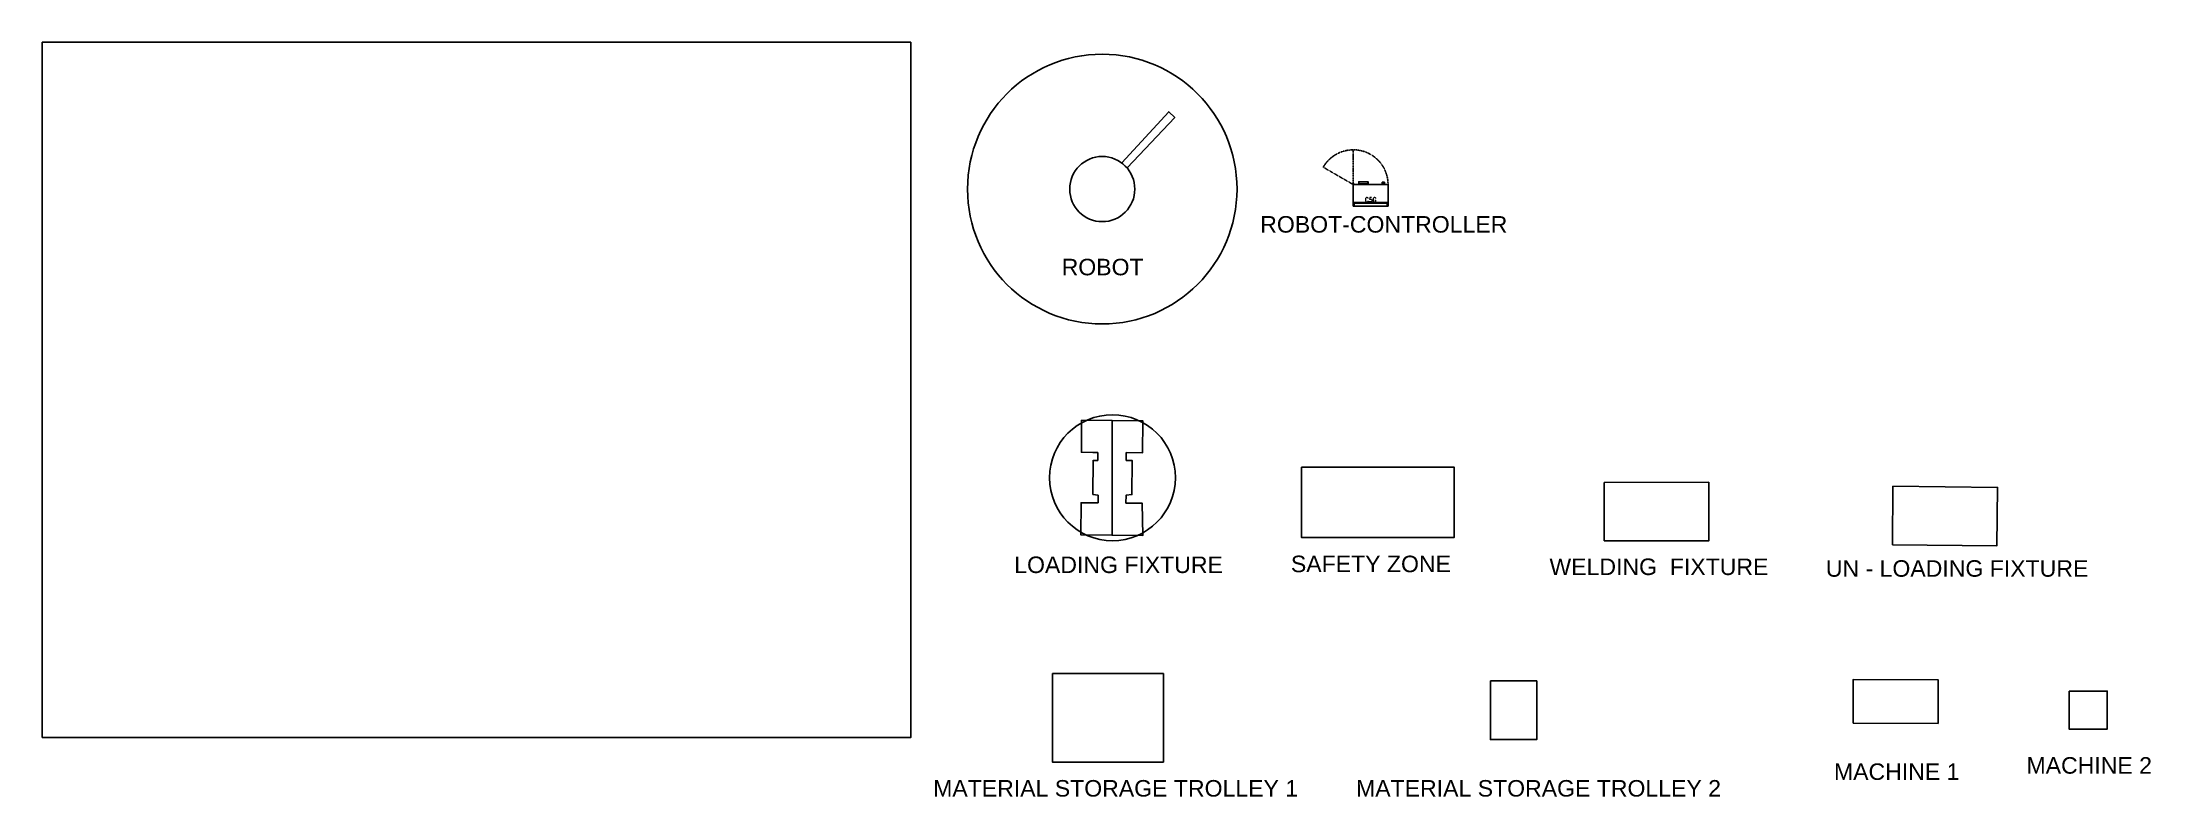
# Model space of a CAD drawing. Header units: millimetres. Extents: x 308207 to 893634, y -2440382 to 137908.
# Drawn here: x 308207 to 356762, y 120547 to 137908 of the extents above.
import ezdxf
from ezdxf.enums import TextEntityAlignment as Align

# ---------------------------------------------------------------- set-up
doc = ezdxf.new("R2010")
doc.units = ezdxf.units.MM
doc.linetypes.add('HIDDEN', pattern=[9.525, 6.35, -3.175])
doc.styles.add('ROMANS', font='ROMANS.shx')
doc.styles.get("Standard").update_dxf_attribs({"font": 'arial.ttf'})

# ---------------------------------------------------------------- blocks, each defined once
blk = doc.blocks.new('C5G-VERSA')
at = {"color": 8, "linetype": 'HIDDEN'}
for q in [(0, 1300), (-693, 900)]:
    blk.add_line((0, 500), q, dxfattribs=at)
at = {"color": 0}
for p, q in [((0, 500), (0, 507)), ((800, 500), (0, 500)), ((0, 500), (0, 0)), ((19, 511), (11, 514)), ((22, 510), (20, 511)), ((25, 500), (25, 506)), ((127, 567), (127, 500)), ((337, 516), (127, 516)), ((337, 567), (337, 500)), ((667, 554), (667, 523)), ((721, 554), (667, 554)), ((731, 519), (667, 519)), ((667, 500), (667, 519)), ((678, 523), (670, 519)), ((694, 548), (678, 533)), ((678, 533), (678, 523)), ((678, 533), (721, 533)), ((678, 523), (721, 523)), ((703, 548), (694, 548)), ((703, 548), (721, 533)), ((721, 533), (721, 554)), ((721, 523), (721, 533)), ((728, 519), (721, 523)), ((731, 519), (731, 500)), ((800, 500), (800, 0)), ((0, 86), (800, 86)), ((800, 0), (0, 0)), ((18, 0), (18, 86)), ((34, 86), (34, 74)), ((766, 74), (34, 74)), ((766, 86), (766, 74)), ((783, 0), (783, 86))]:
    blk.add_line(p, q, dxfattribs=at)
at = {"color": 0, "flags": 128}
blk.add_lwpolyline([(339, 500), (339, 567), (125, 567), (125, 500)], dxfattribs=at)
at = {"color": 8, "linetype": 'HIDDEN'}
blk.add_arc((0, 500), 800, 359.5015, 150, dxfattribs=at)
at = {"color": 0}
for centre, radius, start, end in [((8, 507), 7.5, 291.0395, 176.3048), ((21, 506), 4, 0, 70)]:
    blk.add_arc(centre, radius, start, end, dxfattribs=at)
for points, degree, knots in [([(19, 511), (19, 511), (19, 511), (20, 511), (20, 511), (20, 511)], 3, [0, 0, 0, 0, 0.354371, 0.990296, 1, 1, 1, 1]), ([(667, 523), (670, 523), (676, 523)], 1, [-0.554158, -0.554158, 0, 1, 1])]:
    blk.add_open_spline(points, degree=degree, knots=knots, dxfattribs=at)
at = {"color": 0, "style": 'ROMANS'}
blk.add_text('C5G', height=100, dxfattribs=at).set_placement((400, 150), align=Align.MIDDLE)

msp = doc.modelspace()

# ---------------------------------------------------------------- linework, layer by layer
at = {"color": 7}
for p, q in [((332845, 129204), (332845, 126569)), ((332519, 128471), (332401, 128471)), ((332519, 128286), (332405, 128285)), ((332519, 128286), (332519, 128471)), ((333170, 128286), (333305, 128285)), ((333305, 128285), (333299, 127500)), ((332525, 127311), (332398, 127311)), ((332399, 127499), (332525, 127486)), ((332525, 127486), (332525, 127311)), ((333299, 127500), (333164, 127486))]:
    msp.add_line(p, q, dxfattribs=at)
for points in [[(308207, 121908), (328207, 121908), (328207, 137908), (308207, 137908)], [(337205, 128131), (340718, 128131), (340718, 126510), (337205, 126510)], [(331470, 123381), (334026, 123381), (334026, 121344), (331470, 121344)], [(349905, 122240), (351862, 122234), (351865, 123239), (349908, 123245)], [(354880, 122978), (355758, 122978), (355758, 122103), (354880, 122103)]]:
    msp.add_lwpolyline(points, close=True, dxfattribs=at)
for points in [[(333064, 135131), (334150, 136306), (334288, 136177), (333188, 135015)], [(332401, 128471), (332136, 128473), (332141, 129209), (333549, 129199), (333544, 128463), (333171, 128466), (333170, 128286), (333305, 128285), (333299, 127500), (333164, 127486), (333163, 127306), (333536, 127304), (333552, 126561), (332123, 126577), (332128, 127313), (332398, 127311)], [(332399, 127499), (332405, 128289)]]:
    msp.add_lwpolyline(points, dxfattribs=at)
for points in [[(344176, 127781), (346583, 127784), (346585, 126439), (344177, 126437)], [(350811, 126345), (353218, 126321), (353232, 127665), (350825, 127690)], [(341554, 123213), (341554, 121863), (342622, 121863), (342622, 123213)]]:
    msp.add_lwpolyline(points, close=True)
for centre, radius in [((332617, 134529), 3103), ((332617, 134529), 750), ((332852, 127888), 1449)]:
    msp.add_circle(centre, radius, dxfattribs=at)

# ---------------------------------------------------------------- block references
msp.add_blockref('C5G-VERSA', (338398, 134132))

# ---------------------------------------------------------------- texts
for s, height, p in [('ROBOT-CONTROLLER', 379.89, (336255, 133527)), ('ROBOT', 379.9, (331682, 132545)), ('LOADING FIXTURE ', 379.89, (330590, 125695)), ('SAFETY ZONE  ', 379.89, (336961, 125715)), ('WELDING  FIXTURE  ', 379.89, (342915, 125649)), ('UN - LOADING FIXTURE ', 379.89, (349279, 125610)), (' MACHINE 2', 379.9, (353752, 121079)), ('MATERIAL STORAGE TROLLEY 1', 379.89, (328723, 120552)), ('MATERIAL STORAGE TROLLEY 2', 379.89, (338461, 120552)), ('  MACHINE 1', 379.89, (349171, 120935))]:
    msp.add_text(s, height=height, dxfattribs=at).set_placement(p)

doc.saveas('drawing.dxf')
